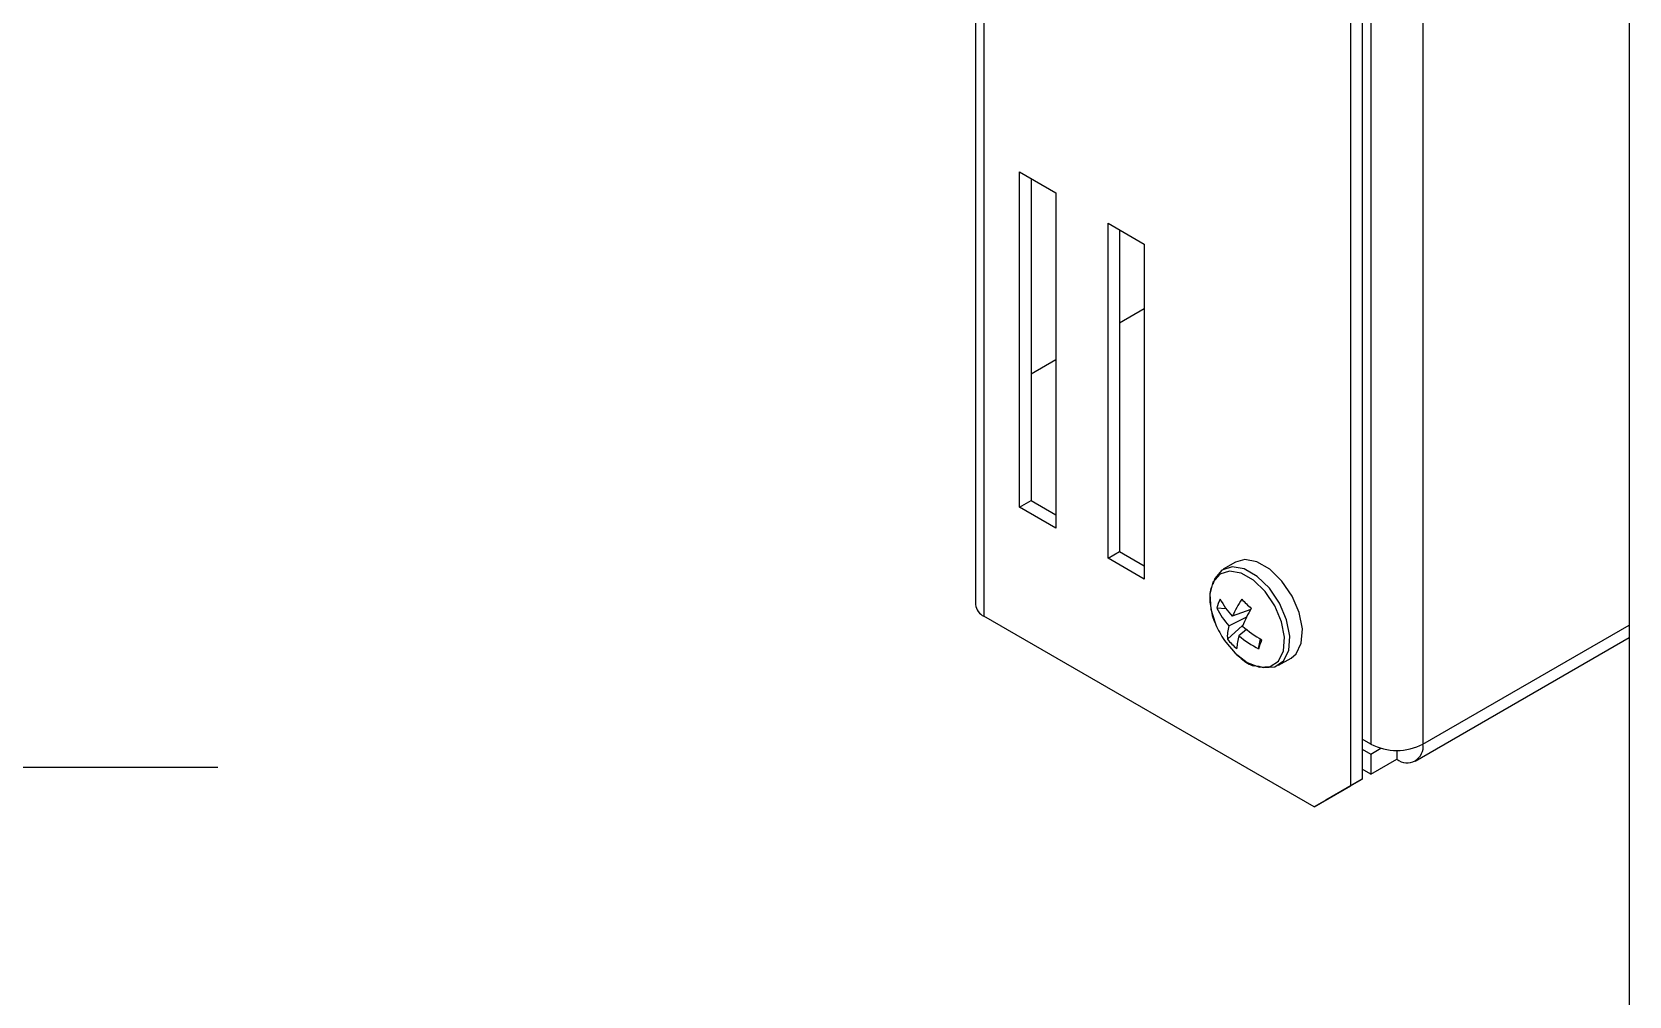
# Model space of a CAD drawing. Extents: x 2 to 136, y 1 to 99.
# Drawn here: x 94.242 to 98.133, y 86.618 to 88.966 of the extents above; entities that cross this region are included whole.
import ezdxf

# ---------------------------------------------------------------- set-up
doc = ezdxf.new("R2010")
doc.units = 0
doc.header["$MEASUREMENT"] = 0
doc.layers.add('OBJECT', color=7, linetype='CONTINUOUS')

msp = doc.modelspace()

# ---------------------------------------------------------------- linework, layer by layer
at = {"layer": 'OBJECT'}
for p, q in [((96.5409, 93.1032), (96.5409, 87.5712)), ((96.5614, 93.0747), (96.5614, 87.5426)), ((97.4542, 92.4572), (97.4542, 87.1293)), ((97.4825, 92.4735), (97.4825, 87.1456)), ((97.5037, 92.4123), (97.5037, 87.2313)), ((97.631, 92.4123), (97.631, 87.2313)), ((98.133, 91.5998), (98.133, 85.8408)), ((96.6481, 88.6251), (96.7365, 88.5741)), ((96.6481, 87.8086), (96.6481, 88.6251)), ((96.6764, 88.6088), (96.6764, 87.8249)), ((96.7365, 88.5741), (96.7365, 87.7575)), ((96.8637, 88.5006), (96.9521, 88.4496)), ((96.8637, 87.6841), (96.8637, 88.5006)), ((96.892, 88.4843), (96.892, 87.7004)), ((96.9521, 88.4496), (96.9521, 87.633)), ((96.892, 88.258), (96.9521, 88.2927)), ((96.6764, 88.1335), (96.7365, 88.1682)), ((96.6481, 87.8086), (96.6764, 87.8249)), ((96.6764, 87.8249), (96.7365, 87.7902)), ((96.7365, 87.7575), (96.6481, 87.8086)), ((96.8637, 87.6841), (96.892, 87.7004)), ((96.892, 87.7004), (96.9521, 87.6657)), ((96.9521, 87.633), (96.8637, 87.6841)), ((97.1746, 87.6749), (97.1439, 87.6571)), ((97.1286, 87.5629), (97.151, 87.5618)), ((97.2113, 87.5596), (97.1665, 87.5427)), ((97.2092, 87.5588), (97.2108, 87.5588)), ((97.3658, 87.0782), (96.5614, 87.5426)), ((97.1546, 87.4866), (97.1916, 87.5201)), ((97.1581, 87.5192), (97.2016, 87.5415)), ((97.2014, 87.5103), (97.1826, 87.4953)), ((97.631, 87.2313), (98.133, 87.5212)), ((97.1503, 87.4796), (97.1732, 87.4529)), ((97.2306, 87.4635), (97.235, 87.4875)), ((97.6123, 87.1901), (98.133, 87.4907)), ((97.2789, 87.4233), (97.3095, 87.441)), ((97.5037, 87.2313), (97.4825, 87.2436)), ((97.4825, 87.2191), (97.5037, 87.2068)), ((97.5037, 87.2068), (97.5285, 87.2212)), ((97.5037, 87.2068), (97.5037, 87.1578)), ((97.5037, 87.1578), (97.5673, 87.1946)), ((97.5673, 87.2161), (97.5673, 87.1946)), ((97.5037, 87.1578), (97.4825, 87.1701)), ((97.3658, 87.0782), (97.4542, 87.1293)), ((97.4825, 87.1456), (97.3941, 87.0946)), ((97.4542, 87.1293), (97.4825, 87.1456)), ((97.3941, 87.0946), (97.3658, 87.0782))]:
    msp.add_line(p, q, dxfattribs=at)
at = {"layer": 'OBJECT', "color": 1}
msp.add_line((83.7324, 87.1752), (94.695, 87.1752), dxfattribs=at)
at = {"layer": 'OBJECT', "flags": 128}
for points in [[(97.2276, 87.4222), (97.2423, 87.4181), (97.27, 87.4194), (97.2913, 87.4338), (97.3039, 87.4597), (97.3065, 87.4944), (97.2988, 87.534), (97.2816, 87.5743), (97.2568, 87.6109), (97.2271, 87.6399), (97.1957, 87.658), (97.166, 87.6634), (97.1412, 87.6554), (97.124, 87.635), (97.1187, 87.6203)], [(97.3095, 87.441), (97.322, 87.4515), (97.3346, 87.4774), (97.3372, 87.5121), (97.3295, 87.5517), (97.3123, 87.592), (97.2875, 87.6286), (97.2578, 87.6576), (97.2264, 87.6757), (97.1966, 87.6811), (97.1746, 87.6749)], [(97.1732, 87.4529), (97.2027, 87.4301), (97.2323, 87.4188), (97.2586, 87.42), (97.2789, 87.4337), (97.291, 87.4585), (97.2935, 87.4915), (97.2861, 87.5293), (97.2697, 87.5678), (97.2461, 87.6027), (97.2178, 87.6303), (97.1878, 87.6476), (97.1594, 87.6527), (97.1358, 87.6451), (97.1194, 87.6256), (97.112, 87.5963), (97.1145, 87.5604), (97.1255, 87.5243)], [(97.1255, 87.5243), (97.1265, 87.5218), (97.1283, 87.5177)]]:
    msp.add_lwpolyline(points, dxfattribs=at)
at = {"layer": 'OBJECT'}
for centre, radius, start, end in [((97.2279, 87.5396), 0.102, 153.6849, 166.7873), ((97.3267, 87.6884), 0.2166, 208.5667, 222.2831), ((97.4159, 87.4305), 0.2735, 145.8254, 155.7869), ((97.7894, 88.1769), 0.8433, 224.6653, 226.8375), ((96.5759, 87.5747), 0.0352, 185.6954, 245.6247), ((97.3053, 87.65), 0.197, 206.2457, 221.6185), ((97.5491, 87.3667), 0.389, 149.9011, 156.9949), ((97.3296, 87.6085), 0.2208, 204.276, 215.7186), ((97.245, 87.4935), 0.0907, 163.5302, 184.3725), ((97.389, 87.7505), 0.3048, 229.4943, 240.4107), ((97.2925, 87.6053), 0.182, 220.7127, 230.79), ((97.286, 87.4623), 0.1085, 162.3266, 178.9933), ((97.3471, 87.6921), 0.2565, 230.1141, 243.0018), ((96.5446, 87.7224), 0.7333, 339.3274, 341.1459), ((97.5673, 87.3542), 0.1383, 242.6096, 297.3904), ((97.5922, 87.225), 0.0393, 230.7967, 9.2142)]:
    msp.add_arc(centre, radius, start, end, dxfattribs=at)
for points, knots in [([(97.1154, 87.6137), (97.114, 87.6088), (97.1098, 87.594), (97.1132, 87.5638), (97.1187, 87.5376), (97.1253, 87.5249), (97.1257, 87.5243)], [0, 0, 0, 0, 0.193203, 0.582744, 0.98024, 1, 1, 1, 1]), ([(97.1733, 87.4527), (97.1783, 87.4483), (97.1928, 87.4354), (97.2091, 87.4238), (97.2198, 87.4217), (97.2203, 87.4217)], [0, 0, 0, 0, 0.3326997, 0.9715377, 1, 1, 1, 1])]:
    msp.add_open_spline(points, degree=3, knots=knots, dxfattribs=at)

doc.saveas('drawing.dxf')
